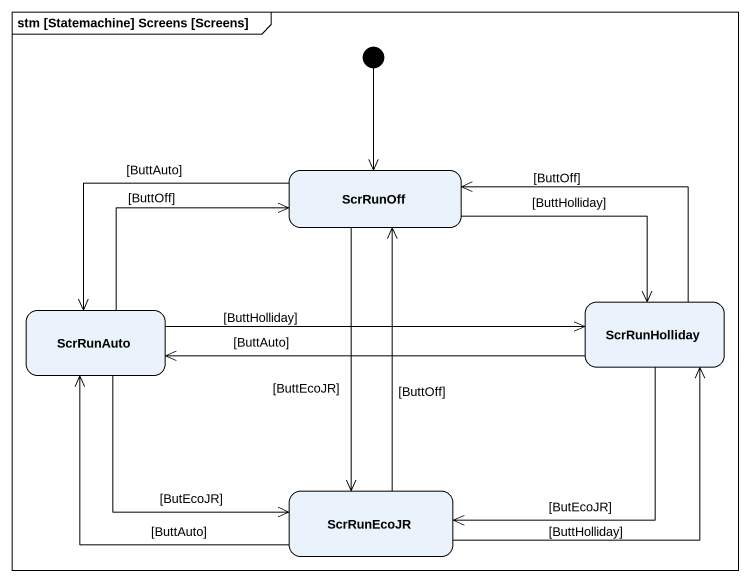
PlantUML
@startuml
mainframe stm [Statemachine] Screens [Screens]
hide empty description
state ScrRunOff
state ScrRunAuto
state ScrRunHolliday
state ScrRunEcoJR
[*] --> ScrRunOff
ScrRunOff -left-> ScrRunAuto : [ButtAuto]
ScrRunOff -right-> ScrRunHolliday : [ButtHolliday]
ScrRunOff --> ScrRunEcoJR : [ButtEcoJR]
ScrRunAuto -right-> ScrRunOff : [ButtOff]
ScrRunAuto -right-> ScrRunHolliday : [ButtHolliday]
ScrRunAuto --> ScrRunEcoJR : [ButEcoJR]
ScrRunHolliday -left-> ScrRunOff : [ButtOff]
ScrRunHolliday -left-> ScrRunAuto : [ButtAuto]
ScrRunHolliday --> ScrRunEcoJR : [ButEcoJR]
ScrRunEcoJR -up-> ScrRunOff : [ButtOff]
ScrRunEcoJR -up-> ScrRunAuto : [ButtAuto]
ScrRunEcoJR -up-> ScrRunHolliday : [ButtHolliday]
@enduml
